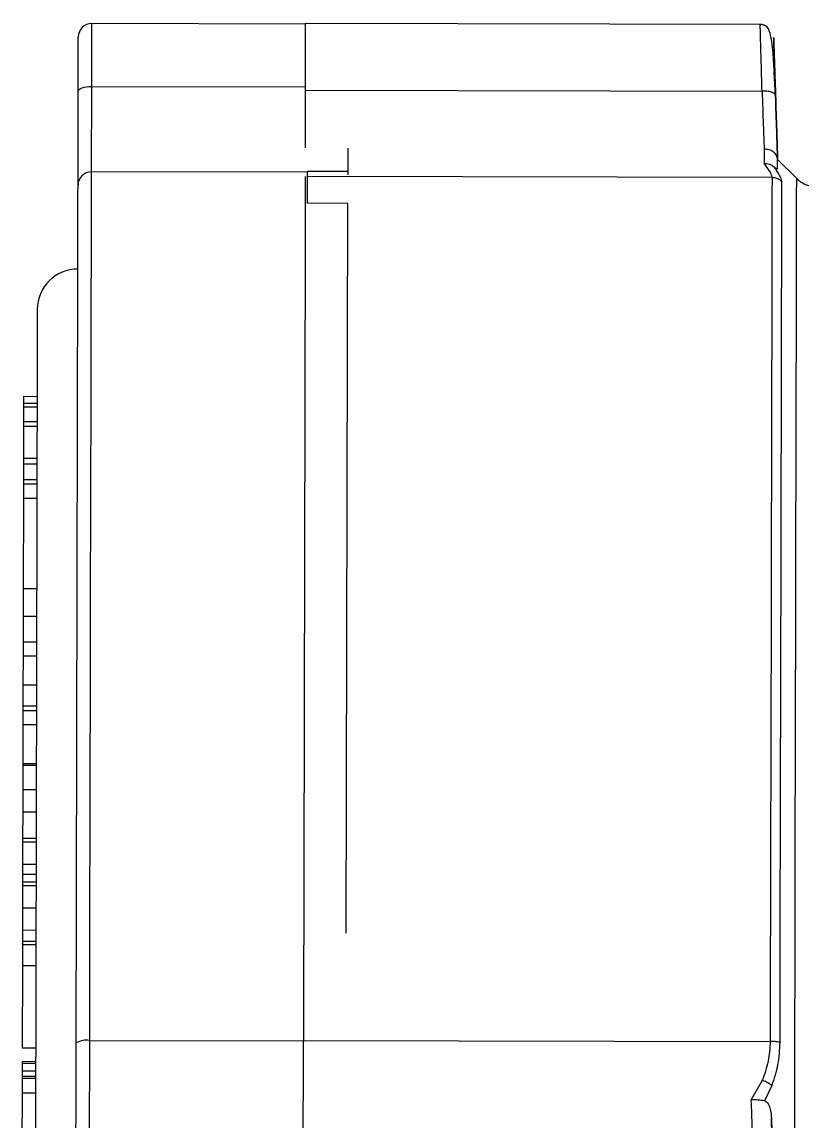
# Model space of a CAD drawing. Header units: millimetres. Extents: x 2028 to 4172, y 863 to 2379.
# Drawn here: x 2464.4 to 2522.2, y 2155 to 2236.5 of the extents above; entities that cross this region are included whole.
import ezdxf

# ---------------------------------------------------------------- set-up
doc = ezdxf.new("R2010")
doc.units = ezdxf.units.MM

msp = doc.modelspace()

# ---------------------------------------------------------------- linework, layer by layer
at = {"color": 7, "linetype": 'Continuous', "lineweight": 25}
for p, q in [((2469.574, 2231.69), (2469.584, 2236.358)), ((2485.427, 2236.324), (2469.584, 2236.358)), ((2519.264, 2236.287), (2485.427, 2236.36)), ((2469.561, 2225.368), (2469.574, 2231.69)), ((2469.574, 2231.69), (2485.417, 2231.656)), ((2485.416, 2231.425), (2519.251, 2231.352)), ((2488.564, 2227.114), (2488.561, 2225.383)), ((2519.407, 2227.043), (2519.405, 2225.955)), ((2521.817, 2224.868), (2520.405, 2226.285)), ((2520.406, 2226.278), (2520.405, 2226.285)), ((2485.56, 2225.333), (2469.561, 2225.368)), ((2485.556, 2223.033), (2485.56, 2225.333)), ((2485.561, 2225.39), (2485.56, 2225.333)), ((2519.988, 2224.939), (2485.56, 2225.013)), ((2488.561, 2225.383), (2485.561, 2225.39)), ((2488.561, 2225.383), (2488.56, 2225.155)), ((2488.556, 2223.027), (2485.556, 2223.033)), ((2488.44, 2168.925), (2488.556, 2223.027)), ((2464.525, 2208.725), (2464.524, 2208.224)), ((2464.525, 2208.725), (2465.525, 2208.723)), ((2464.523, 2207.954), (2464.521, 2206.86)), ((2464.524, 2208.224), (2464.523, 2207.954)), ((2464.523, 2207.954), (2465.523, 2207.952)), ((2464.524, 2208.224), (2465.524, 2208.222)), ((2464.52, 2206.511), (2464.515, 2204.15)), ((2464.521, 2206.86), (2464.52, 2206.511)), ((2464.52, 2206.511), (2465.52, 2206.508)), ((2464.521, 2206.86), (2465.521, 2206.858)), ((2464.515, 2204.15), (2464.514, 2203.729)), ((2464.515, 2204.15), (2465.515, 2204.148)), ((2464.514, 2203.729), (2464.512, 2202.568)), ((2464.514, 2203.729), (2465.514, 2203.727)), ((2464.511, 2202.234), (2464.509, 2201.186)), ((2464.512, 2202.568), (2464.511, 2202.234)), ((2464.511, 2202.234), (2465.511, 2202.232)), ((2464.512, 2202.568), (2465.512, 2202.566)), ((2464.509, 2201.186), (2464.494, 2194.48)), ((2464.509, 2201.186), (2465.509, 2201.184)), ((2464.494, 2194.48), (2464.49, 2192.44)), ((2464.494, 2194.48), (2465.494, 2194.478)), ((2464.49, 2192.44), (2464.486, 2190.519)), ((2464.49, 2192.44), (2465.49, 2192.438)), ((2464.486, 2190.519), (2464.484, 2189.474)), ((2464.486, 2190.519), (2465.486, 2190.517)), ((2464.484, 2189.474), (2464.479, 2187.337)), ((2465.484, 2189.472), (2464.484, 2189.474)), ((2464.479, 2187.337), (2464.476, 2185.773)), ((2464.479, 2187.337), (2465.479, 2187.335)), ((2464.475, 2185.435), (2464.473, 2184.408)), ((2464.476, 2185.874), (2464.475, 2185.364)), ((2464.476, 2185.773), (2464.475, 2185.435)), ((2464.476, 2185.773), (2464.475, 2185.435)), ((2464.475, 2185.435), (2465.475, 2185.433)), ((2464.476, 2185.773), (2465.476, 2185.77)), ((2464.473, 2184.408), (2465.473, 2184.405)), ((2464.466, 2181.376), (2464.463, 2179.589)), ((2464.466, 2181.376), (2465.466, 2181.374)), ((2464.467, 2181.513), (2465.467, 2181.511)), ((2464.463, 2179.589), (2464.459, 2177.935)), ((2464.463, 2179.589), (2465.463, 2179.587)), ((2464.459, 2177.935), (2464.455, 2175.983)), ((2464.459, 2177.935), (2465.459, 2177.933)), ((2464.454, 2175.711), (2464.451, 2174.051)), ((2464.455, 2175.983), (2464.454, 2175.711)), ((2464.454, 2175.711), (2465.454, 2175.709)), ((2464.455, 2175.983), (2465.455, 2175.981)), ((2464.451, 2174.051), (2464.449, 2173.312)), ((2464.451, 2174.051), (2465.451, 2174.049)), ((2464.449, 2173.312), (2464.448, 2172.739)), ((2464.449, 2173.312), (2465.449, 2173.31)), ((2464.447, 2172.467), (2464.444, 2170.807)), ((2464.448, 2172.739), (2464.447, 2172.467)), ((2464.447, 2172.467), (2465.447, 2172.465)), ((2464.448, 2172.739), (2465.448, 2172.737)), ((2464.444, 2170.807), (2464.44, 2169.164)), ((2464.444, 2170.807), (2465.444, 2170.805)), ((2464.44, 2169.164), (2464.439, 2168.337)), ((2464.44, 2169.164), (2465.44, 2169.161)), ((2464.438, 2168.087), (2464.435, 2166.523)), ((2464.439, 2168.337), (2464.438, 2168.087)), ((2464.438, 2168.087), (2465.438, 2168.085)), ((2464.439, 2168.337), (2465.439, 2168.334)), ((2464.435, 2166.512), (2464.422, 2160.423)), ((2464.435, 2166.523), (2465.435, 2166.521)), ((2469.407, 2153.399), (2469.423, 2160.971)), ((2469.423, 2160.971), (2485.266, 2160.937)), ((2485.266, 2160.977), (2519.851, 2160.903)), ((2464.422, 2160.423), (2465.422, 2160.421)), ((2464.419, 2159.28), (2464.418, 2158.721)), ((2464.419, 2159.28), (2465.419, 2159.278)), ((2464.42, 2159.424), (2465.42, 2159.422)), ((2464.418, 2158.721), (2464.417, 2158.33)), ((2464.417, 2158.33), (2465.417, 2158.328)), ((2464.417, 2158.33), (2464.417, 2158.186)), ((2464.418, 2158.721), (2465.418, 2158.719)), ((2464.417, 2158.186), (2464.415, 2157.088)), ((2464.417, 2158.186), (2465.417, 2158.184)), ((2519.259, 2158.014), (2518.429, 2156.56)), ((2519.318, 2157.995), (2519.259, 2158.014)), ((2519.966, 2157.641), (2519.421, 2156.493)), ((2464.415, 2157.088), (2464.407, 2153.349)), ((2464.415, 2157.088), (2465.415, 2157.086)), ((2519.941, 2155.23), (2520.234, 2146.285))]:
    msp.add_line(p, q, dxfattribs=at)
at = {"color": 7, "linetype": 'Continuous', "lineweight": 25, "flags": 128}
for points in [[(2468.573, 2231.34), (2468.593, 2231.409), (2468.65, 2231.475), (2468.742, 2231.535), (2468.867, 2231.588), (2469.018, 2231.632), (2469.191, 2231.664), (2469.379, 2231.684), (2469.574, 2231.69)], [(2469.423, 2160.971), (2469.434, 2166.23), (2469.445, 2171.401), (2469.456, 2176.459), (2469.467, 2181.383), (2469.477, 2186.15), (2469.487, 2190.738), (2469.496, 2195.127), (2469.505, 2199.296), (2469.513, 2203.227), (2469.521, 2206.902), (2469.528, 2210.304), (2469.535, 2213.419), (2469.541, 2216.231), (2469.546, 2218.729), (2469.551, 2220.9), (2469.555, 2222.736), (2469.558, 2224.227), (2469.561, 2225.368)], [(2519.988, 2224.939), (2519.986, 2223.787), (2519.983, 2222.288), (2519.979, 2220.451), (2519.974, 2218.281), (2519.969, 2215.791), (2519.963, 2212.989), (2519.956, 2209.89), (2519.949, 2206.507), (2519.941, 2202.854), (2519.933, 2198.949), (2519.924, 2194.809), (2519.915, 2190.452), (2519.905, 2185.897), (2519.895, 2181.166), (2519.884, 2176.278), (2519.874, 2171.257), (2519.863, 2166.125), (2519.851, 2160.903)], [(2520.695, 2224.65), (2520.692, 2223.502), (2520.689, 2222.009), (2520.685, 2220.178), (2520.681, 2218.016), (2520.675, 2215.535), (2520.669, 2212.744), (2520.663, 2209.656), (2520.656, 2206.285), (2520.648, 2202.646), (2520.639, 2198.755), (2520.631, 2194.629), (2520.621, 2190.288), (2520.612, 2185.751), (2520.602, 2181.036), (2520.591, 2176.167), (2520.58, 2171.164), (2520.57, 2166.05), (2520.558, 2160.848)], [(2521.659, 2150.961), (2521.67, 2156.252), (2521.681, 2161.498), (2521.692, 2166.675), (2521.703, 2171.758), (2521.714, 2176.724), (2521.724, 2181.552), (2521.734, 2186.218), (2521.744, 2190.701), (2521.753, 2194.981), (2521.761, 2199.039), (2521.77, 2202.855), (2521.777, 2206.412), (2521.784, 2209.695), (2521.791, 2212.687), (2521.796, 2215.376), (2521.801, 2217.748), (2521.806, 2219.794), (2521.809, 2221.504), (2521.812, 2222.869), (2521.814, 2223.884), (2521.816, 2224.544), (2521.817, 2224.847), (2521.817, 2224.868)]]:
    msp.add_lwpolyline(points, dxfattribs=at)
at = {"color": 7, "linetype": 'Continuous', "lineweight": 25}
for centre, radius, start, end in [((2469.582, 2235.358), 1, 89.87751, 179.87751), ((2469.55, 2224.376), 0.992, 89.41535, 179.40777), ((2523.234, 2226.279), 2, 224.87751, 255.57646), ((2468.539, 2215.16), 3, 89.87751, 179.87751), ((2469.178, 2159.44), 1.551, 80.89854, 119.14308)]:
    msp.add_arc(centre, radius, start, end, dxfattribs=at)
for points, knots in [([(2485.416, 2231.425), (2485.418, 2232.118), (2485.421, 2233.504), (2485.424, 2235.111), (2485.426, 2236.072), (2485.427, 2236.475), (2485.427, 2236.36), (2485.427, 2236.36)], [0, 0, 0, 0, 0.2499989, 0.4999978, 0.7499967, 0.9999956, 1, 1, 1, 1]), ([(2520.231, 2231.105), (2520.204, 2231.703), (2520.155, 2232.829), (2520.052, 2234.452), (2519.905, 2235.603), (2519.669, 2236.112), (2519.378, 2236.257), (2519.22, 2236.283), (2519.138, 2236.288), (2519.099, 2236.288), (2519.08, 2236.287)], [0, 0, 0, 0, 0.219365, 0.412937, 0.719402, 0.914593, 0.969102, 0.986635, 0.993634, 1, 1, 1, 1]), ([(2519.251, 2231.352), (2519.237, 2231.85), (2519.21, 2232.812), (2519.167, 2234.355), (2519.129, 2235.66), (2519.11, 2236.35), (2519.114, 2236.227), (2519.114, 2236.201)], [0, 0, 0, 0, 0.177765, 0.34408, 0.641108, 0.925204, 1, 1, 1, 1]), ([(2468.573, 2231.34), (2468.574, 2231.895), (2468.577, 2233.029), (2468.58, 2234.33), (2468.582, 2235.2), (2468.582, 2235.308), (2468.582, 2235.36)], [0, 0, 0, 0, 0.244178, 0.5, 0.755822, 1, 1, 1, 1]), ([(2520.249, 2231.043), (2520.23, 2231.645), (2520.19, 2232.85), (2520.145, 2234.228), (2520.116, 2235.119), (2520.106, 2235.422), (2520.116, 2235.115), (2520.145, 2234.223), (2520.19, 2232.846), (2520.23, 2231.644), (2520.249, 2231.043)], [0, 0, 0, 0, 0.125138, 0.250256, 0.375373, 0.50043, 0.625397, 0.750284, 0.875124, 1, 1, 1, 1]), ([(2468.558, 2224.386), (2468.559, 2224.619), (2468.56, 2225.094), (2468.563, 2226.679), (2468.568, 2228.771), (2468.571, 2230.494), (2468.573, 2231.34)], [0, 0, 0, 0, 0.245796, 0.5, 0.754204, 1, 1, 1, 1]), ([(2485.407, 2227.135), (2485.407, 2227.161), (2485.408, 2227.651), (2485.411, 2229.088), (2485.415, 2230.646), (2485.416, 2231.425)], [0, 0, 0, 0, 0.027312, 0.513656, 1, 1, 1, 1]), ([(2519.251, 2231.352), (2519.282, 2230.481), (2519.341, 2228.841), (2519.386, 2227.616), (2519.407, 2227.043)], [0, 0, 0, 0, 0.531637, 1, 1, 1, 1]), ([(2520.249, 2231.043), (2520.235, 2231.085), (2520.213, 2231.15), (2520.087, 2231.225), (2519.958, 2231.276), (2519.799, 2231.315), (2519.568, 2231.35), (2519.376, 2231.352), (2519.251, 2231.352)], [0, 0, 0, 0, 0.239618, 0.368465, 0.500002, 0.631538, 0.760384, 1, 1, 1, 1]), ([(2520.406, 2226.278), (2520.383, 2226.956), (2520.339, 2228.322), (2520.279, 2230.132), (2520.249, 2231.043)], [0, 0, 0, 0, 0.496466, 1, 1, 1, 1]), ([(2520.249, 2231.043), (2520.279, 2230.134), (2520.339, 2228.324), (2520.383, 2226.958), (2520.406, 2226.278)], [0, 0, 0, 0, 0.502375, 1, 1, 1, 1]), ([(2520.405, 2226.278), (2520.4, 2226.332), (2520.391, 2226.437), (2520.306, 2226.638), (2520.193, 2226.762), (2520.101, 2226.832), (2520.1, 2226.833), (2520.097, 2226.835), (2520.085, 2226.844), (2519.991, 2226.912), (2519.774, 2227.024), (2519.534, 2227.036), (2519.407, 2227.043)], [0, 0, 0, 0, 0.13275, 0.258828, 0.507271, 0.507353, 0.507953, 0.509582, 0.515681, 0.539247, 0.754927, 1, 1, 1, 1]), ([(2520.151, 2225.716), (2520.104, 2225.754), (2520.004, 2225.834), (2519.812, 2225.917), (2519.608, 2225.96), (2519.467, 2225.956), (2519.405, 2225.955)], [0, 0, 0, 0, 0.239149, 0.497163, 0.778524, 1, 1, 1, 1]), ([(2519.405, 2225.955), (2519.575, 2225.729), (2519.908, 2225.288), (2519.962, 2225.054), (2519.988, 2224.939)], [0, 0, 0, 0, 0.51151, 1, 1, 1, 1]), ([(2520.404, 2225.613), (2520.404, 2225.614), (2520.404, 2225.631), (2520.404, 2225.735), (2520.405, 2225.943), (2520.405, 2226.162), (2520.405, 2226.278)], [0, 0, 0, 0, 0.008069, 0.080583, 0.514577, 1, 1, 1, 1]), ([(2520.151, 2225.716), (2520.308, 2225.484), (2520.62, 2225.021), (2520.67, 2224.773), (2520.695, 2224.65)], [0, 0, 0, 0, 0.5006525, 1, 1, 1, 1]), ([(2520.404, 2225.613), (2520.398, 2225.59), (2520.389, 2225.557), (2520.303, 2225.596), (2520.229, 2225.647), (2520.176, 2225.694), (2520.151, 2225.716)], [0, 0, 0, 0, 0.546902, 0.785535, 0.902249, 1, 1, 1, 1]), ([(2468.422, 2160.794), (2468.428, 2163.29), (2468.439, 2168.327), (2468.454, 2175.704), (2468.47, 2182.946), (2468.485, 2189.925), (2468.499, 2196.528), (2468.512, 2202.622), (2468.524, 2208.115), (2468.534, 2212.926), (2468.543, 2216.989), (2468.55, 2220.258), (2468.555, 2222.797), (2468.557, 2223.859), (2468.558, 2224.386)], [0, 0, 0, 0, 0.0799588, 0.1613715, 0.2441424, 0.3288926, 0.4142166, 0.5, 0.5857784, 0.6711024, 0.7558576, 0.8386237, 0.9200388, 1, 1, 1, 1]), ([(2465.539, 2215.167), (2465.539, 2215.112), (2465.538, 2215.002), (2465.536, 2214.092), (2465.533, 2212.606), (2465.529, 2210.432), (2465.523, 2207.602), (2465.515, 2204.088), (2465.506, 2199.934), (2465.496, 2195.19), (2465.485, 2189.929), (2465.473, 2184.237), (2465.46, 2178.214), (2465.446, 2171.991), (2465.433, 2165.626), (2465.419, 2159.273), (2465.406, 2152.934), (2465.397, 2148.756), (2465.392, 2146.667)], [0, 0, 0, 0, 0.058246, 0.116497, 0.17824, 0.239988, 0.303803, 0.368626, 0.434138, 0.5, 0.565862, 0.631374, 0.696197, 0.760012, 0.821755, 0.883503, 0.94175, 1, 1, 1, 1]), ([(2464.473, 2184.408), (2464.472, 2184.077), (2464.471, 2183.441), (2464.469, 2182.664), (2464.468, 2182.053), (2464.467, 2181.731), (2464.467, 2181.562), (2464.467, 2181.513)], [0, 0, 0, 0, 0.328754, 0.633799, 0.764636, 0.93153, 1, 1, 1, 1]), ([(2464.467, 2181.513), (2464.467, 2181.45), (2464.466, 2181.365), (2464.467, 2181.387), (2464.467, 2181.393)], [0, 0, 0, 0, 0.737807, 1, 1, 1, 1]), ([(2468.405, 2152.465), (2468.406, 2152.856), (2468.407, 2153.651), (2468.411, 2155.641), (2468.417, 2158.054), (2468.421, 2159.891), (2468.422, 2160.794)], [0, 0, 0, 0, 0.245796, 0.5, 0.754204, 1, 1, 1, 1]), ([(2519.851, 2160.903), (2519.824, 2160.401), (2519.767, 2159.374), (2519.431, 2158.474), (2519.259, 2158.014)], [0, 0, 0, 0, 0.48849, 1, 1, 1, 1]), ([(2520.558, 2160.848), (2520.53, 2160.282), (2520.474, 2159.147), (2520.135, 2158.144), (2519.966, 2157.641)], [0, 0, 0, 0, 0.499286, 1, 1, 1, 1]), ([(2464.42, 2159.424), (2464.42, 2159.421), (2464.42, 2159.416), (2464.419, 2159.219), (2464.419, 2159.173)], [0, 0, 0, 0, 0.770116, 1, 1, 1, 1]), ([(2519.966, 2157.641), (2519.923, 2157.676), (2519.836, 2157.746), (2519.676, 2157.842), (2519.502, 2157.929), (2519.379, 2157.973), (2519.318, 2157.995)], [0, 0, 0, 0, 0.2473909, 0.4997222, 0.7521965, 1, 1, 1, 1]), ([(2519.421, 2156.493), (2519.277, 2156.52), (2518.987, 2156.576), (2518.616, 2156.565), (2518.429, 2156.56)], [0, 0, 0, 0, 0.494817, 1, 1, 1, 1]), ([(2518.429, 2156.56), (2518.456, 2155.845), (2518.509, 2154.462), (2518.538, 2153.703), (2518.552, 2153.336)], [0, 0, 0, 0, 0.516726, 1, 1, 1, 1]), ([(2519.421, 2156.493), (2519.461, 2156.48), (2519.542, 2156.455), (2519.65, 2156.355), (2519.74, 2156.219), (2519.836, 2155.994), (2519.914, 2155.657), (2519.932, 2155.378), (2519.941, 2155.23)], [0, 0, 0, 0, 0.111673, 0.222473, 0.333752, 0.456252, 0.712674, 1, 1, 1, 1]), ([(2520.048, 2151.976), (2520.035, 2152.36), (2520.01, 2153.142), (2519.964, 2154.527), (2519.941, 2155.23)], [0, 0, 0, 0, 0.4921548, 1, 1, 1, 1])]:
    msp.add_open_spline(points, degree=3, knots=knots, dxfattribs=at)
for points in [[(2485.403, 2225.013), (2485.401, 2224.448), (2485.399, 2223.319), (2485.393, 2220.639), (2485.386, 2217.271), (2485.377, 2213.174), (2485.367, 2208.411), (2485.356, 2203.023), (2485.343, 2197.066), (2485.329, 2190.599), (2485.314, 2183.689), (2485.299, 2176.401), (2485.282, 2168.822), (2485.271, 2163.592), (2485.266, 2160.977)], [(2520.695, 2224.65), (2520.646, 2224.693), (2520.548, 2224.779), (2520.373, 2224.868), (2520.185, 2224.928), (2520.054, 2224.935), (2519.988, 2224.939)], [(2485.25, 2153.407), (2485.25, 2153.764), (2485.252, 2154.478), (2485.256, 2156.277), (2485.26, 2158.46), (2485.264, 2160.138), (2485.266, 2160.977)], [(2520.558, 2160.848), (2520.509, 2160.856), (2520.412, 2160.872), (2520.236, 2160.889), (2520.048, 2160.901), (2519.917, 2160.902), (2519.851, 2160.903)]]:
    msp.add_open_spline(points, degree=3, dxfattribs=at)

doc.saveas('drawing.dxf')
